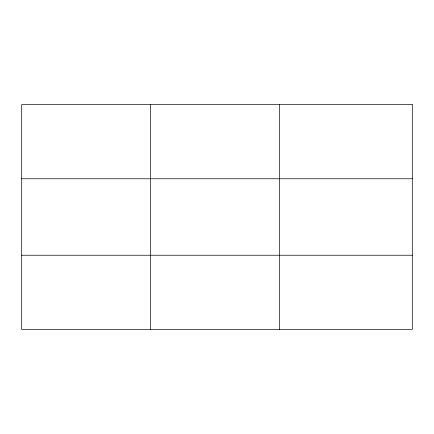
<?xml version="1.0" encoding="UTF-8"?>
<svg xmlns="http://www.w3.org/2000/svg" width="434" height="434" viewBox="0 0 434 434"><rect width="100%" height="100%" fill="white"/><g stroke="black" fill="none" stroke-linecap="round" stroke-linejoin="round"><path stroke-width="0.65" d="M150.598 329.449L150.598 104.551M279.496 329.449L279.496 104.551M21.7 178.765L412.3 178.765M21.7 255.235L412.3 255.235M412.3 104.551L412.3 329.449L21.7 329.449L21.7 104.551L412.3 104.551"/></g></svg>
